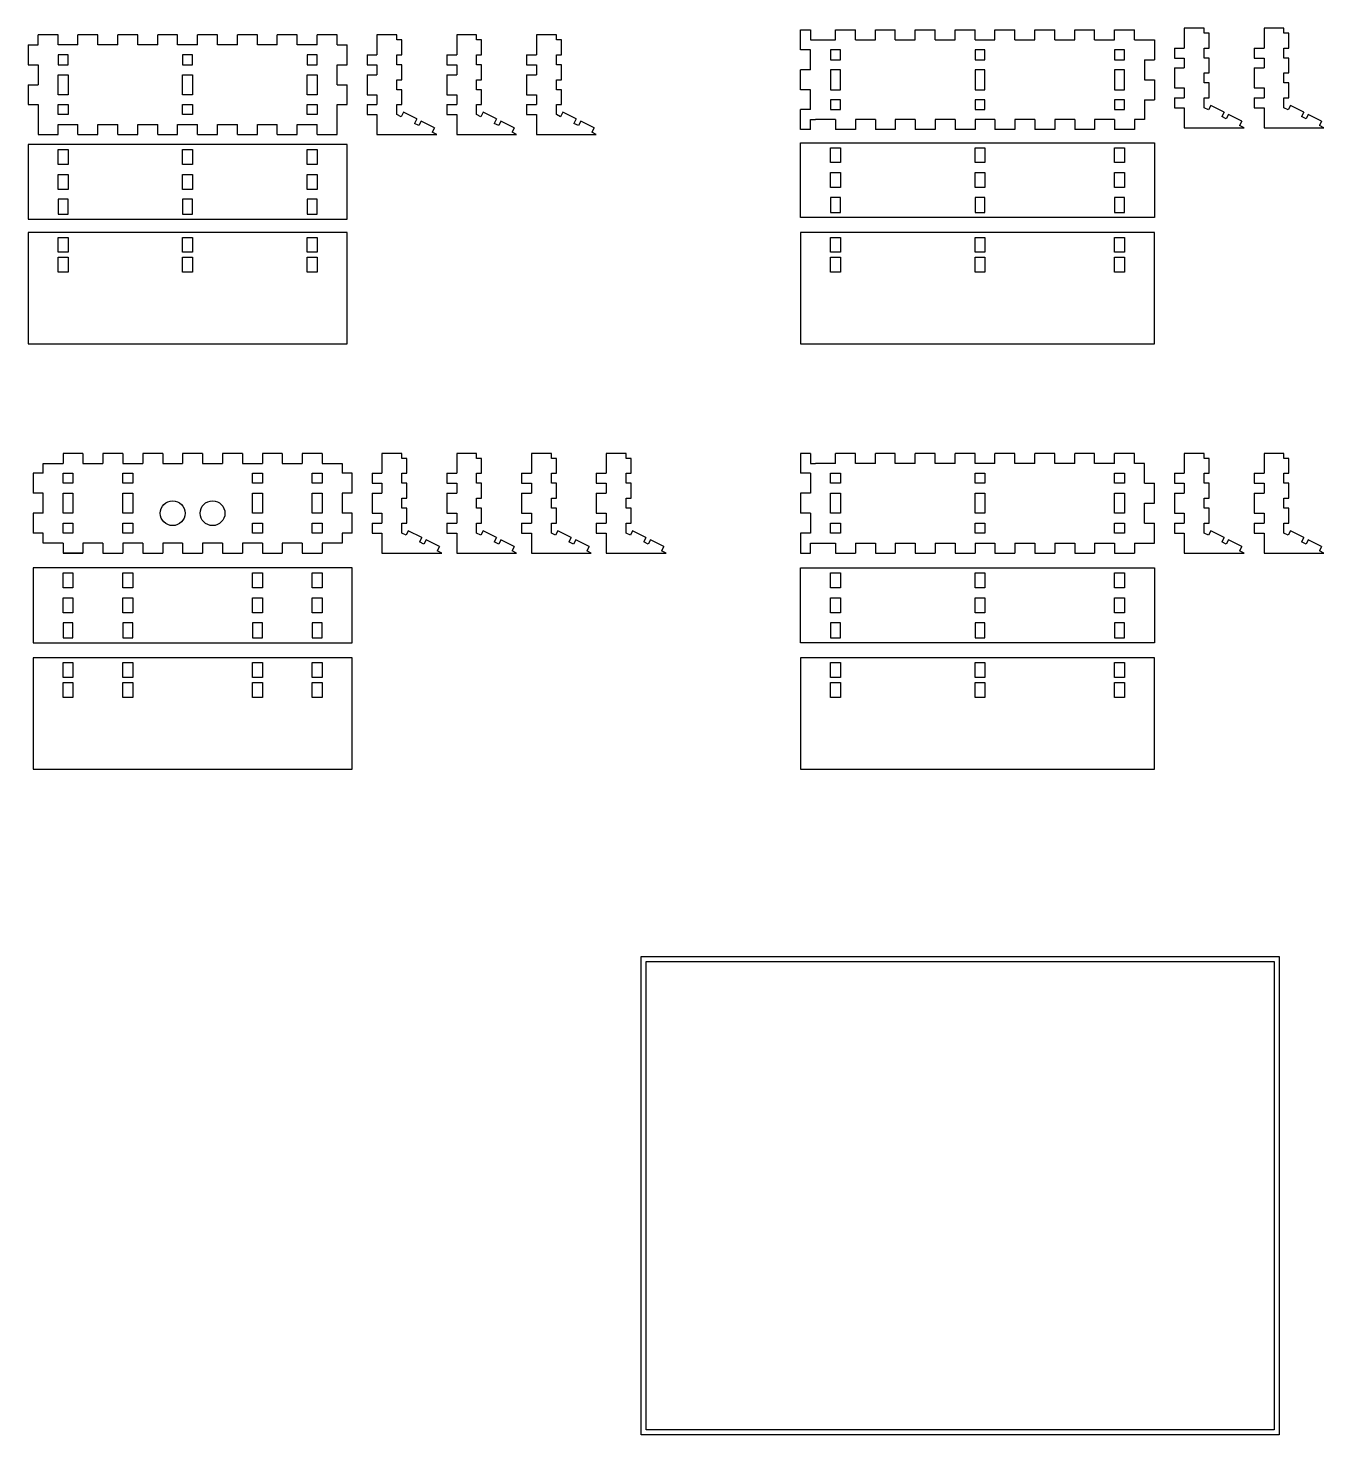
# Model space of a CAD drawing. Header units: inches. Extents: x -15.4 to 34.9, y -2.3 to 35.3.
# Drawn here: x -15.38 to 17.13, y 0 to 35.3 of the extents above; entities that cross this region are included whole.
import ezdxf

# ---------------------------------------------------------------- set-up
doc = ezdxf.new("R2010")
doc.units = ezdxf.units.IN
doc.header["$MEASUREMENT"] = 0
doc.layers.add('Construction line', color=3, linetype='Continuous')
doc.layers.add('Cut', color=1, linetype='Continuous')

msp = doc.modelspace()

# ---------------------------------------------------------------- linework, layer by layer
at = {"layer": 'Construction line'}
for p, q in [((0, 0), (0, 12)), ((0, 12), (16, 12)), ((0.125, 0.125), (0.125, 11.875)), ((0.125, 11.875), (15.875, 11.875)), ((15.875, 11.875), (15.875, 0.125)), ((16, 12), (16, 0)), ((16, 0), (0, 0)), ((0, 0), (0, 0)), ((15.875, 0.125), (0.125, 0.125))]:
    msp.add_line(p, q, dxfattribs=at)
at = {"layer": 'Cut'}
for p, q in [((13.625, 35.295), (13.625, 34.795)), ((14.125, 35.295), (13.625, 35.295)), ((14.125, 35.17), (14.125, 35.295)), ((-14.625, 35.125), (-15.125, 35.125)), ((-15.125, 34.875), (-15.125, 35.125)), ((-14.625, 34.875), (-14.625, 35.125)), ((-13.625, 35.125), (-14.125, 35.125)), ((-14.125, 34.875), (-14.125, 35.125)), ((-13.625, 34.875), (-13.625, 35.125)), ((-12.625, 35.125), (-13.125, 35.125)), ((-13.125, 34.875), (-13.125, 35.125)), ((-12.625, 34.875), (-12.625, 35.125)), ((-11.625, 35.125), (-12.125, 35.125)), ((-12.125, 34.875), (-12.125, 35.125)), ((-11.625, 34.875), (-11.625, 35.125)), ((-10.625, 35.125), (-11.125, 35.125)), ((-11.125, 34.875), (-11.125, 35.125)), ((-10.625, 34.875), (-10.625, 35.125)), ((-9.625, 35.125), (-10.125, 35.125)), ((-10.125, 34.875), (-10.125, 35.125)), ((-9.625, 34.875), (-9.625, 35.125)), ((-8.625, 35.125), (-9.125, 35.125)), ((-9.125, 34.875), (-9.125, 35.125)), ((-8.625, 34.875), (-8.625, 35.125)), ((-7.625, 35.125), (-8.125, 35.125)), ((-8.125, 34.875), (-8.125, 35.125)), ((-7.625, 34.875), (-7.625, 35.125)), ((-6.625, 35.125), (-6.625, 34.625)), ((-6.125, 35.125), (-6.625, 35.125)), ((-6.125, 35), (-6.125, 35.125)), ((-6, 35), (-6.125, 35)), ((-6, 34.625), (-6, 35)), ((-4.625, 35.125), (-4.625, 34.625)), ((-4.125, 35.125), (-4.625, 35.125)), ((-4.125, 35), (-4.125, 35.125)), ((-4, 35), (-4.125, 35)), ((-4, 34.625), (-4, 35)), ((-2.625, 35.125), (-2.625, 34.625)), ((-2.125, 35.125), (-2.625, 35.125)), ((-2.125, 35), (-2.125, 35.125)), ((-2, 35), (-2.125, 35)), ((-2, 34.625), (-2, 35)), ((4, 35.25), (4.25, 35.25)), ((4, 34.75), (4, 35.25)), ((4.25, 35.25), (4.25, 35)), ((4.25, 35), (4.375, 35)), ((4.375, 35), (4.875, 35)), ((4.875, 35.25), (5.375, 35.25)), ((4.875, 35), (4.875, 35.25)), ((5.375, 35), (5.375, 35.25)), ((5.375, 35), (5.875, 35)), ((5.875, 35.25), (6.375, 35.25)), ((5.875, 35), (5.875, 35.25)), ((6.375, 35), (6.375, 35.25)), ((6.375, 35), (6.875, 35)), ((6.875, 35.25), (7.375, 35.25)), ((6.875, 35), (6.875, 35.25)), ((7.375, 35), (7.375, 35.25)), ((7.375, 35), (7.875, 35)), ((7.875, 35.25), (8.375, 35.25)), ((7.875, 35), (7.875, 35.25)), ((8.375, 35), (8.375, 35.25)), ((8.375, 35), (8.875, 35)), ((8.875, 35.25), (9.375, 35.25)), ((8.875, 35.125), (8.875, 35.25)), ((8.875, 35), (8.875, 35.125)), ((9.375, 35), (9.375, 35.25)), ((9.375, 35), (9.875, 35)), ((9.875, 35.25), (10.375, 35.25)), ((9.875, 35), (9.875, 35.25)), ((10.375, 35), (10.375, 35.25)), ((10.375, 35), (10.875, 35)), ((10.875, 35.25), (11.375, 35.25)), ((10.875, 35), (10.875, 35.25)), ((11.375, 35), (11.375, 35.25)), ((11.375, 35), (11.875, 35)), ((11.875, 35.25), (12.375, 35.25)), ((11.875, 35), (11.875, 35.25)), ((12.375, 35), (12.375, 35.25)), ((12.375, 35), (12.625, 35)), ((12.625, 35), (12.875, 35)), ((12.875, 35), (12.875, 34.5)), ((14.25, 35.17), (14.125, 35.17)), ((14.25, 34.795), (14.25, 35.17)), ((15.625, 35.295), (15.625, 34.795)), ((16.125, 35.295), (15.625, 35.295)), ((16.125, 35.17), (16.125, 35.295)), ((16.25, 35.17), (16.125, 35.17)), ((16.25, 34.795), (16.25, 35.17)), ((-15.375, 34.875), (-15.375, 34.375)), ((-15.375, 34.875), (-15.125, 34.875)), ((-14.125, 34.875), (-14.625, 34.875)), ((-14.375, 34.625), (-14.625, 34.625)), ((-14.625, 34.625), (-14.625, 34.375)), ((-14.375, 34.375), (-14.375, 34.625)), ((-13.125, 34.875), (-13.625, 34.875)), ((-12.125, 34.875), (-12.625, 34.875)), ((-11.125, 34.875), (-11.625, 34.875)), ((-11.25, 34.625), (-11.5, 34.625)), ((-11.5, 34.625), (-11.5, 34.375)), ((-11.25, 34.375), (-11.25, 34.625)), ((-10.125, 34.875), (-10.625, 34.875)), ((-9.125, 34.875), (-9.625, 34.875)), ((-8.125, 34.875), (-8.625, 34.875)), ((-8.125, 34.625), (-8.375, 34.625)), ((-8.375, 34.625), (-8.375, 34.375)), ((-8.125, 34.375), (-8.125, 34.625)), ((-7.625, 34.875), (-7.375, 34.875)), ((-7.375, 34.375), (-7.375, 34.875)), ((-6.875, 34.625), (-6.875, 34.375)), ((-6.875, 34.625), (-6.625, 34.625)), ((-6.125, 34.375), (-6.125, 34.625)), ((-6.125, 34.625), (-6, 34.625)), ((-4.875, 34.625), (-4.875, 34.375)), ((-4.875, 34.625), (-4.625, 34.625)), ((-4.125, 34.375), (-4.125, 34.625)), ((-4.125, 34.625), (-4, 34.625)), ((-2.875, 34.625), (-2.875, 34.375)), ((-2.875, 34.625), (-2.625, 34.625)), ((-2.125, 34.375), (-2.125, 34.625)), ((-2.125, 34.625), (-2, 34.625)), ((4.25, 34.75), (4, 34.75)), ((4.25, 34.25), (4.25, 34.75)), ((5, 34.75), (4.75, 34.75)), ((4.75, 34.75), (4.75, 34.5)), ((5, 34.5), (5, 34.75)), ((8.625, 34.75), (8.375, 34.75)), ((8.375, 34.75), (8.375, 34.5)), ((8.625, 34.5), (8.625, 34.75)), ((12.125, 34.75), (11.875, 34.75)), ((11.875, 34.75), (11.875, 34.5)), ((12.125, 34.5), (12.125, 34.75)), ((13.375, 34.795), (13.375, 34.545)), ((13.375, 34.795), (13.625, 34.795)), ((14.125, 34.545), (14.125, 34.795)), ((14.125, 34.795), (14.25, 34.795)), ((15.375, 34.795), (15.375, 34.545)), ((15.375, 34.795), (15.625, 34.795)), ((16.125, 34.545), (16.125, 34.795)), ((16.125, 34.795), (16.25, 34.795)), ((-15.375, 34.375), (-15.125, 34.375)), ((-15.125, 34.375), (-15.125, 33.875)), ((-14.625, 34.375), (-14.375, 34.375)), ((-11.5, 34.375), (-11.25, 34.375)), ((-8.375, 34.375), (-8.125, 34.375)), ((-7.625, 33.875), (-7.625, 34.375)), ((-7.625, 34.375), (-7.375, 34.375)), ((-6.875, 34.375), (-6.625, 34.375)), ((-6.625, 34.375), (-6.625, 34.125)), ((-6, 34.375), (-6.125, 34.375)), ((-6, 34), (-6, 34.375)), ((-4.875, 34.375), (-4.625, 34.375)), ((-4.625, 34.375), (-4.625, 34.125)), ((-4, 34.375), (-4.125, 34.375)), ((-4, 34), (-4, 34.375)), ((-2.875, 34.375), (-2.625, 34.375)), ((-2.625, 34.375), (-2.625, 34.125)), ((-2, 34.375), (-2.125, 34.375)), ((-2, 34), (-2, 34.375)), ((4, 33.75), (4, 34.25)), ((4.25, 34.25), (4, 34.25)), ((4.75, 34.5), (5, 34.5)), ((5, 34.25), (4.75, 34.25)), ((4.75, 34.25), (4.75, 33.75)), ((5, 33.75), (5, 34.25)), ((8.375, 34.5), (8.625, 34.5)), ((8.625, 34.25), (8.375, 34.25)), ((8.375, 34.25), (8.375, 33.75)), ((8.625, 33.75), (8.625, 34.25)), ((11.875, 34.5), (12.125, 34.5)), ((12.125, 34.25), (11.875, 34.25)), ((11.875, 34.25), (11.875, 33.75)), ((12.125, 33.75), (12.125, 34.25)), ((12.625, 34.5), (12.625, 34)), ((12.625, 34.5), (12.875, 34.5)), ((13.375, 34.545), (13.625, 34.545)), ((13.375, 34.295), (13.375, 33.795)), ((13.375, 34.295), (13.625, 34.295)), ((13.625, 34.545), (13.625, 34.295)), ((14.25, 34.545), (14.125, 34.545)), ((14.25, 34.17), (14.25, 34.545)), ((15.375, 34.545), (15.625, 34.545)), ((15.375, 34.295), (15.375, 33.795)), ((15.375, 34.295), (15.625, 34.295)), ((15.625, 34.545), (15.625, 34.295)), ((16.25, 34.545), (16.125, 34.545)), ((16.25, 34.17), (16.25, 34.545)), ((-14.625, 34.125), (-14.375, 34.125)), ((-14.625, 33.625), (-14.625, 34.125)), ((-14.375, 34.125), (-14.375, 33.625)), ((-11.5, 34.125), (-11.25, 34.125)), ((-11.5, 33.625), (-11.5, 34.125)), ((-11.25, 34.125), (-11.25, 33.625)), ((-8.375, 34.125), (-8.125, 34.125)), ((-8.375, 33.625), (-8.375, 34.125)), ((-8.125, 34.125), (-8.125, 33.625)), ((-6.875, 34.125), (-6.875, 33.625)), ((-6.875, 34.125), (-6.625, 34.125)), ((-6.125, 33.75), (-6.125, 34)), ((-6.125, 34), (-6, 34)), ((-4.875, 34.125), (-4.875, 33.625)), ((-4.875, 34.125), (-4.625, 34.125)), ((-4.125, 33.75), (-4.125, 34)), ((-4.125, 34), (-4, 34)), ((-2.875, 34.125), (-2.875, 33.625)), ((-2.875, 34.125), (-2.625, 34.125)), ((-2.125, 33.75), (-2.125, 34)), ((-2.125, 34), (-2, 34)), ((12.625, 34), (12.875, 34)), ((12.875, 34), (12.875, 33.5)), ((14.125, 33.92), (14.125, 34.17)), ((14.125, 34.17), (14.25, 34.17)), ((14.25, 33.92), (14.125, 33.92)), ((14.25, 33.545), (14.25, 33.92)), ((16.125, 33.92), (16.125, 34.17)), ((16.125, 34.17), (16.25, 34.17)), ((16.25, 33.92), (16.125, 33.92)), ((16.25, 33.545), (16.25, 33.92)), ((-15.375, 33.875), (-15.375, 33.375)), ((-15.375, 33.875), (-15.125, 33.875)), ((-14.375, 33.625), (-14.625, 33.625)), ((-11.25, 33.625), (-11.5, 33.625)), ((-8.125, 33.625), (-8.375, 33.625)), ((-7.625, 33.875), (-7.375, 33.875)), ((-7.375, 33.375), (-7.375, 33.875)), ((-6.875, 33.625), (-6.625, 33.625)), ((-6.625, 33.625), (-6.625, 33.375)), ((-6, 33.75), (-6.125, 33.75)), ((-6, 33.375), (-6, 33.75)), ((-4.875, 33.625), (-4.625, 33.625)), ((-4.625, 33.625), (-4.625, 33.375)), ((-4, 33.75), (-4.125, 33.75)), ((-4, 33.375), (-4, 33.75)), ((-2.875, 33.625), (-2.625, 33.625)), ((-2.625, 33.625), (-2.625, 33.375)), ((-2, 33.75), (-2.125, 33.75)), ((-2, 33.375), (-2, 33.75)), ((4.25, 33.75), (4, 33.75)), ((4.25, 33.25), (4.25, 33.75)), ((4.75, 33.75), (5, 33.75)), ((8.375, 33.75), (8.625, 33.75)), ((11.875, 33.75), (12.125, 33.75)), ((13.375, 33.795), (13.625, 33.795)), ((13.375, 33.545), (13.375, 33.295)), ((13.375, 33.545), (13.625, 33.545)), ((13.625, 33.795), (13.625, 33.545)), ((14.125, 33.295), (14.125, 33.545)), ((14.125, 33.545), (14.25, 33.545)), ((15.375, 33.795), (15.625, 33.795)), ((15.375, 33.545), (15.375, 33.295)), ((15.375, 33.545), (15.625, 33.545)), ((15.625, 33.795), (15.625, 33.545)), ((16.125, 33.295), (16.125, 33.545)), ((16.125, 33.545), (16.25, 33.545)), ((-15.375, 33.375), (-15.125, 33.375)), ((-15.125, 33.375), (-15.125, 32.875)), ((-14.625, 33.375), (-14.375, 33.375)), ((-14.625, 33.125), (-14.625, 33.375)), ((-14.375, 33.375), (-14.375, 33.125)), ((-11.5, 33.375), (-11.25, 33.375)), ((-11.5, 33.125), (-11.5, 33.375)), ((-11.25, 33.375), (-11.25, 33.125)), ((-8.375, 33.375), (-8.125, 33.375)), ((-8.375, 33.125), (-8.375, 33.375)), ((-8.125, 33.375), (-8.125, 33.125)), ((-7.625, 32.875), (-7.625, 33.375)), ((-7.625, 33.375), (-7.375, 33.375)), ((-6.875, 33.375), (-6.875, 33.125)), ((-6.875, 33.375), (-6.625, 33.375)), ((-6.125, 33.125), (-6.125, 33.375)), ((-6.125, 33.375), (-6, 33.375)), ((-5.964, 33.184), (-6.019, 33.072)), ((-5.628, 33.016), (-5.964, 33.184)), ((-4.875, 33.375), (-4.875, 33.125)), ((-4.875, 33.375), (-4.625, 33.375)), ((-4.125, 33.125), (-4.125, 33.375)), ((-4.125, 33.375), (-4, 33.375)), ((-3.964, 33.184), (-4.019, 33.072)), ((-3.628, 33.016), (-3.964, 33.184)), ((-2.875, 33.375), (-2.875, 33.125)), ((-2.875, 33.375), (-2.625, 33.375)), ((-2.125, 33.125), (-2.125, 33.375)), ((-2.125, 33.375), (-2, 33.375)), ((-1.964, 33.184), (-2.019, 33.072)), ((-1.628, 33.016), (-1.964, 33.184)), ((4, 32.75), (4, 33.25)), ((4.25, 33.25), (4, 33.25)), ((5, 33.5), (4.75, 33.5)), ((4.75, 33.5), (4.75, 33.25)), ((4.75, 33.25), (5, 33.25)), ((5, 33.25), (5, 33.5)), ((8.625, 33.5), (8.375, 33.5)), ((8.375, 33.5), (8.375, 33.25)), ((8.375, 33.25), (8.625, 33.25)), ((8.625, 33.25), (8.625, 33.5)), ((12.125, 33.5), (11.875, 33.5)), ((11.875, 33.5), (11.875, 33.25)), ((11.875, 33.25), (12.125, 33.25)), ((12.125, 33.25), (12.125, 33.5)), ((12.625, 33.5), (12.625, 33)), ((12.625, 33.5), (12.875, 33.5)), ((13.375, 33.295), (13.625, 33.295)), ((13.625, 33.295), (13.625, 32.795)), ((14.231, 33.242), (14.125, 33.295)), ((14.286, 33.354), (14.231, 33.242)), ((14.622, 33.186), (14.286, 33.354)), ((14.622, 33.186), (14.566, 33.075)), ((15.375, 33.295), (15.625, 33.295)), ((15.625, 33.295), (15.625, 32.795)), ((16.231, 33.242), (16.125, 33.295)), ((16.286, 33.354), (16.231, 33.242)), ((16.622, 33.186), (16.286, 33.354)), ((16.622, 33.186), (16.566, 33.075)), ((-15.125, 32.875), (-15.125, 32.625)), ((-14.375, 33.125), (-14.625, 33.125)), ((-14.625, 32.875), (-14.125, 32.875)), ((-14.625, 32.75), (-14.625, 32.875)), ((-14.125, 32.625), (-14.125, 32.875)), ((-13.625, 32.875), (-13.125, 32.875)), ((-13.625, 32.625), (-13.625, 32.875)), ((-13.125, 32.625), (-13.125, 32.875)), ((-12.625, 32.875), (-12.125, 32.875)), ((-12.625, 32.625), (-12.625, 32.875)), ((-12.125, 32.625), (-12.125, 32.875)), ((-11.625, 32.875), (-11.125, 32.875)), ((-11.625, 32.625), (-11.625, 32.875)), ((-11.25, 33.125), (-11.5, 33.125)), ((-11.125, 32.625), (-11.125, 32.875)), ((-10.625, 32.875), (-10.125, 32.875)), ((-10.625, 32.625), (-10.625, 32.875)), ((-10.125, 32.625), (-10.125, 32.875)), ((-9.625, 32.875), (-9.125, 32.875)), ((-9.625, 32.625), (-9.625, 32.875)), ((-9.125, 32.625), (-9.125, 32.875)), ((-8.625, 32.875), (-8.125, 32.875)), ((-8.625, 32.625), (-8.625, 32.875)), ((-8.125, 33.125), (-8.375, 33.125)), ((-8.125, 32.625), (-8.125, 32.875)), ((-7.625, 32.625), (-7.625, 32.875)), ((-6.875, 33.125), (-6.625, 33.125)), ((-6.625, 33.125), (-6.625, 32.625)), ((-6.019, 33.072), (-6.125, 33.125)), ((-5.628, 33.016), (-5.684, 32.905)), ((-5.572, 32.849), (-5.684, 32.905)), ((-5.516, 32.96), (-5.572, 32.849)), ((-5.181, 32.793), (-5.516, 32.96)), ((-4.875, 33.125), (-4.625, 33.125)), ((-4.625, 33.125), (-4.625, 32.625)), ((-4.019, 33.072), (-4.125, 33.125)), ((-3.628, 33.016), (-3.684, 32.905)), ((-3.572, 32.849), (-3.684, 32.905)), ((-3.516, 32.96), (-3.572, 32.849)), ((-3.181, 32.793), (-3.516, 32.96)), ((-2.875, 33.125), (-2.625, 33.125)), ((-2.625, 33.125), (-2.625, 32.625)), ((-2.019, 33.072), (-2.125, 33.125)), ((-1.628, 33.016), (-1.684, 32.905)), ((-1.572, 32.849), (-1.684, 32.905)), ((-1.516, 32.96), (-1.572, 32.849)), ((-1.181, 32.793), (-1.516, 32.96)), ((4.25, 33), (4.25, 33)), ((4.25, 32.75), (4.25, 33)), ((4.25, 33), (4.375, 33)), ((4.875, 33), (4.375, 33)), ((4.875, 33), (4.875, 32.75)), ((5.875, 33), (5.375, 33)), ((5.375, 33), (5.375, 32.75)), ((5.875, 33), (5.875, 32.75)), ((6.875, 33), (6.375, 33)), ((6.375, 33), (6.375, 32.75)), ((6.875, 33), (6.875, 32.75)), ((7.875, 33), (7.375, 33)), ((7.375, 33), (7.375, 32.75)), ((7.875, 33), (7.875, 32.75)), ((8.875, 33), (8.375, 33)), ((8.375, 33), (8.375, 32.75)), ((8.875, 33), (8.875, 32.75)), ((9.875, 33), (9.375, 33)), ((9.375, 33), (9.375, 32.75)), ((9.875, 33), (9.875, 32.75)), ((10.875, 33), (10.375, 33)), ((10.375, 33), (10.375, 32.75)), ((10.875, 33), (10.875, 32.75)), ((11.875, 33), (11.375, 33)), ((11.375, 33), (11.375, 32.75)), ((11.875, 33), (11.875, 32.75)), ((12.625, 33), (12.375, 33)), ((12.375, 33), (12.375, 32.75)), ((14.678, 33.019), (14.566, 33.075)), ((14.734, 33.13), (14.678, 33.019)), ((15.069, 32.963), (14.734, 33.13)), ((15.069, 32.963), (15.013, 32.851)), ((15.125, 32.795), (15.013, 32.851)), ((16.678, 33.019), (16.566, 33.075)), ((16.734, 33.13), (16.678, 33.019)), ((17.069, 32.963), (16.734, 33.13)), ((17.069, 32.963), (17.013, 32.851)), ((17.125, 32.795), (17.013, 32.851)), ((-15.125, 32.625), (-14.625, 32.625)), ((-14.625, 32.625), (-14.625, 32.75)), ((-14.125, 32.625), (-13.625, 32.625)), ((-13.125, 32.625), (-12.625, 32.625)), ((-12.125, 32.625), (-11.625, 32.625)), ((-11.125, 32.625), (-10.625, 32.625)), ((-10.125, 32.625), (-9.625, 32.625)), ((-9.125, 32.625), (-8.625, 32.625)), ((-8.125, 32.625), (-7.625, 32.625)), ((-6.625, 32.625), (-5.125, 32.625)), ((-5.181, 32.793), (-5.237, 32.681)), ((-5.125, 32.625), (-5.237, 32.681)), ((-4.625, 32.625), (-3.125, 32.625)), ((-3.181, 32.793), (-3.237, 32.681)), ((-3.125, 32.625), (-3.237, 32.681)), ((-2.625, 32.625), (-1.125, 32.625)), ((-1.181, 32.793), (-1.237, 32.681)), ((-1.125, 32.625), (-1.237, 32.681)), ((4.25, 32.75), (4, 32.75)), ((5.375, 32.75), (4.875, 32.75)), ((6.375, 32.75), (5.875, 32.75)), ((7.375, 32.75), (6.875, 32.75)), ((8.375, 32.75), (7.875, 32.75)), ((9.375, 32.75), (8.875, 32.75)), ((10.375, 32.75), (9.875, 32.75)), ((11.375, 32.75), (10.875, 32.75)), ((12.375, 32.75), (11.875, 32.75)), ((13.625, 32.795), (15.125, 32.795)), ((15.625, 32.795), (17.125, 32.795)), ((-15.375, 32.375), (-15.375, 30.5)), ((-7.375, 32.375), (-15.375, 32.375)), ((-14.625, 32.25), (-14.375, 32.25)), ((-14.625, 31.875), (-14.625, 32.25)), ((-14.375, 32.25), (-14.375, 31.875)), ((-11.5, 32.25), (-11.25, 32.25)), ((-11.5, 31.875), (-11.5, 32.25)), ((-11.25, 32.25), (-11.25, 31.875)), ((-8.375, 32.25), (-8.125, 32.25)), ((-8.375, 31.875), (-8.375, 32.25)), ((-8.125, 32.25), (-8.125, 31.875)), ((-7.375, 30.5), (-7.375, 32.375)), ((4, 30.545), (4, 32.42)), ((4, 32.42), (12.875, 32.42)), ((4.75, 31.92), (4.75, 32.295)), ((4.75, 32.295), (5, 32.295)), ((5, 32.295), (5, 31.92)), ((8.375, 31.92), (8.375, 32.295)), ((8.375, 32.295), (8.625, 32.295)), ((8.625, 32.295), (8.625, 31.92)), ((11.875, 31.92), (11.875, 32.295)), ((11.875, 32.295), (12.125, 32.295)), ((12.125, 32.295), (12.125, 31.92)), ((12.875, 32.42), (12.875, 30.545)), ((-14.375, 31.875), (-14.625, 31.875)), ((-11.25, 31.875), (-11.5, 31.875)), ((-8.125, 31.875), (-8.375, 31.875)), ((5, 31.92), (4.75, 31.92)), ((8.625, 31.92), (8.375, 31.92)), ((12.125, 31.92), (11.875, 31.92)), ((-14.625, 31.625), (-14.375, 31.625)), ((-14.625, 31.25), (-14.625, 31.625)), ((-14.375, 31.625), (-14.375, 31.25)), ((-11.5, 31.625), (-11.25, 31.625)), ((-11.5, 31.25), (-11.5, 31.625)), ((-11.25, 31.625), (-11.25, 31.25)), ((-8.375, 31.625), (-8.125, 31.625)), ((-8.375, 31.25), (-8.375, 31.625)), ((-8.125, 31.625), (-8.125, 31.25)), ((4.75, 31.295), (4.75, 31.67)), ((4.75, 31.67), (5, 31.67)), ((5, 31.67), (5, 31.295)), ((8.375, 31.295), (8.375, 31.67)), ((8.375, 31.67), (8.625, 31.67)), ((8.625, 31.67), (8.625, 31.295)), ((11.875, 31.295), (11.875, 31.67)), ((11.875, 31.67), (12.125, 31.67)), ((12.125, 31.67), (12.125, 31.295)), ((-14.375, 31.25), (-14.625, 31.25)), ((-11.25, 31.25), (-11.5, 31.25)), ((-8.125, 31.25), (-8.375, 31.25)), ((5, 31.295), (4.75, 31.295)), ((8.625, 31.295), (8.375, 31.295)), ((12.125, 31.295), (11.875, 31.295)), ((-14.625, 31), (-14.625, 30.625)), ((-14.375, 31), (-14.625, 31)), ((-14.375, 30.625), (-14.375, 31)), ((-11.5, 31), (-11.5, 30.625)), ((-11.25, 31), (-11.5, 31)), ((-11.25, 30.625), (-11.25, 31)), ((-8.375, 31), (-8.375, 30.625)), ((-8.125, 31), (-8.375, 31)), ((-8.125, 30.625), (-8.125, 31)), ((5, 31.045), (4.75, 31.045)), ((4.75, 31.045), (4.75, 30.67)), ((5, 30.67), (5, 31.045)), ((8.625, 31.045), (8.375, 31.045)), ((8.375, 31.045), (8.375, 30.67)), ((8.625, 30.67), (8.625, 31.045)), ((12.125, 31.045), (11.875, 31.045)), ((11.875, 31.045), (11.875, 30.67)), ((12.125, 30.67), (12.125, 31.045)), ((-15.375, 30.5), (-7.375, 30.5)), ((-14.625, 30.625), (-14.375, 30.625)), ((-11.5, 30.625), (-11.25, 30.625)), ((-8.375, 30.625), (-8.125, 30.625)), ((12.875, 30.545), (4, 30.545)), ((4.75, 30.67), (5, 30.67)), ((8.375, 30.67), (8.625, 30.67)), ((11.875, 30.67), (12.125, 30.67)), ((-7.375, 30.17), (-15.375, 30.17)), ((-15.375, 30.17), (-15.375, 27.375)), ((-14.625, 30.045), (-14.375, 30.045)), ((-14.625, 29.67), (-14.625, 30.045)), ((-14.375, 30.045), (-14.375, 29.67)), ((-11.5, 30.045), (-11.25, 30.045)), ((-11.5, 29.67), (-11.5, 30.045)), ((-11.25, 30.045), (-11.25, 29.67)), ((-8.375, 30.045), (-8.125, 30.045)), ((-8.375, 29.67), (-8.375, 30.045)), ((-8.125, 30.045), (-8.125, 29.67)), ((-7.375, 27.375), (-7.375, 30.17)), ((4, 30.17), (4, 27.375)), ((12.875, 30.17), (4, 30.17)), ((4.75, 30.045), (5, 30.045)), ((4.75, 29.67), (4.75, 30.045)), ((5, 30.045), (5, 29.67)), ((8.375, 30.045), (8.625, 30.045)), ((8.375, 29.67), (8.375, 30.045)), ((8.625, 30.045), (8.625, 29.67)), ((11.875, 30.045), (12.125, 30.045)), ((11.875, 29.67), (11.875, 30.045)), ((12.125, 30.045), (12.125, 29.67)), ((12.875, 27.375), (12.875, 30.17)), ((-14.375, 29.67), (-14.625, 29.67)), ((-11.25, 29.67), (-11.5, 29.67)), ((-8.125, 29.67), (-8.375, 29.67)), ((5, 29.67), (4.75, 29.67)), ((8.625, 29.67), (8.375, 29.67)), ((12.125, 29.67), (11.875, 29.67)), ((-14.625, 29.545), (-14.375, 29.545)), ((-14.625, 29.17), (-14.625, 29.545)), ((-14.375, 29.545), (-14.375, 29.17)), ((-11.5, 29.545), (-11.25, 29.545)), ((-11.5, 29.17), (-11.5, 29.545)), ((-11.25, 29.545), (-11.25, 29.17)), ((-8.375, 29.545), (-8.125, 29.545)), ((-8.375, 29.17), (-8.375, 29.545)), ((-8.125, 29.545), (-8.125, 29.17)), ((4.75, 29.545), (5, 29.545)), ((4.75, 29.17), (4.75, 29.545)), ((5, 29.545), (5, 29.17)), ((8.375, 29.545), (8.625, 29.545)), ((8.375, 29.17), (8.375, 29.545)), ((8.625, 29.545), (8.625, 29.17)), ((11.875, 29.545), (12.125, 29.545)), ((11.875, 29.17), (11.875, 29.545)), ((12.125, 29.545), (12.125, 29.17)), ((-14.375, 29.17), (-14.625, 29.17)), ((-11.25, 29.17), (-11.5, 29.17)), ((-8.125, 29.17), (-8.375, 29.17)), ((5, 29.17), (4.75, 29.17)), ((8.625, 29.17), (8.375, 29.17)), ((12.125, 29.17), (11.875, 29.17)), ((-15.375, 27.375), (-7.375, 27.375)), ((4, 27.375), (12.875, 27.375)), ((-15, 24.375), (-14.5, 24.375)), ((-15, 24.125), (-15, 24.375)), ((-14.5, 24.625), (-14.5, 24.375)), ((-14, 24.625), (-14.5, 24.625)), ((-14, 24.625), (-14, 24.375)), ((-14, 24.375), (-13.5, 24.375)), ((-13.5, 24.625), (-13.5, 24.375)), ((-13, 24.625), (-13.5, 24.625)), ((-13, 24.625), (-13, 24.375)), ((-13, 24.375), (-12.5, 24.375)), ((-12.5, 24.625), (-12.5, 24.375)), ((-12, 24.625), (-12.5, 24.625)), ((-12, 24.625), (-12, 24.375)), ((-12, 24.375), (-11.5, 24.375)), ((-11.5, 24.625), (-11.5, 24.375)), ((-11, 24.625), (-11.5, 24.625)), ((-11, 24.625), (-11, 24.375)), ((-11, 24.375), (-10.5, 24.375)), ((-10.5, 24.625), (-10.5, 24.375)), ((-10, 24.625), (-10.5, 24.625)), ((-10, 24.625), (-10, 24.375)), ((-10, 24.375), (-9.5, 24.375)), ((-9.5, 24.625), (-9.5, 24.375)), ((-9, 24.625), (-9.5, 24.625)), ((-9, 24.625), (-9, 24.375)), ((-9, 24.375), (-8.5, 24.375)), ((-8, 24.625), (-8.5, 24.625)), ((-8.5, 24.625), (-8.5, 24.375)), ((-8, 24.625), (-8, 24.375)), ((-8, 24.375), (-7.5, 24.375)), ((-7.5, 24.375), (-7.5, 24.125)), ((-6.5, 24.625), (-6.5, 24.125)), ((-6, 24.625), (-6.5, 24.625)), ((-6, 24.5), (-6, 24.625)), ((-5.875, 24.5), (-6, 24.5)), ((-5.875, 24.125), (-5.875, 24.5)), ((-4.625, 24.625), (-4.625, 24.125)), ((-4.125, 24.625), (-4.625, 24.625)), ((-4.125, 24.5), (-4.125, 24.625)), ((-4, 24.5), (-4.125, 24.5)), ((-4, 24.125), (-4, 24.5)), ((-2.75, 24.625), (-2.75, 24.125)), ((-2.25, 24.625), (-2.75, 24.625)), ((-2.25, 24.5), (-2.25, 24.625)), ((-2.125, 24.5), (-2.25, 24.5)), ((-2.125, 24.125), (-2.125, 24.5)), ((-0.875, 24.625), (-0.875, 24.125)), ((-0.375, 24.625), (-0.875, 24.625)), ((-0.375, 24.5), (-0.375, 24.625)), ((-0.25, 24.5), (-0.375, 24.5)), ((-0.25, 24.125), (-0.25, 24.5)), ((4.25, 24.625), (4, 24.625)), ((4, 24.625), (4, 24.125)), ((4.25, 24.625), (4.25, 24.375)), ((4.25, 24.375), (4.25, 24.375)), ((4.25, 24.375), (4.375, 24.375)), ((4.875, 24.375), (4.375, 24.375)), ((5.375, 24.625), (4.875, 24.625)), ((4.875, 24.375), (4.875, 24.625)), ((5.375, 24.375), (5.375, 24.625)), ((5.875, 24.375), (5.375, 24.375)), ((6.375, 24.625), (5.875, 24.625)), ((5.875, 24.375), (5.875, 24.625)), ((6.375, 24.375), (6.375, 24.625)), ((6.875, 24.375), (6.375, 24.375)), ((7.375, 24.625), (6.875, 24.625)), ((6.875, 24.375), (6.875, 24.625)), ((7.375, 24.375), (7.375, 24.625)), ((7.875, 24.375), (7.375, 24.375)), ((8.375, 24.625), (7.875, 24.625)), ((7.875, 24.375), (7.875, 24.625)), ((8.375, 24.375), (8.375, 24.625)), ((8.875, 24.375), (8.375, 24.375)), ((9.375, 24.625), (8.875, 24.625)), ((8.875, 24.375), (8.875, 24.625)), ((9.375, 24.375), (9.375, 24.625)), ((9.875, 24.375), (9.375, 24.375)), ((10.375, 24.625), (9.875, 24.625)), ((9.875, 24.375), (9.875, 24.625)), ((10.375, 24.375), (10.375, 24.625)), ((10.875, 24.375), (10.375, 24.375)), ((11.375, 24.625), (10.875, 24.625)), ((10.875, 24.375), (10.875, 24.625)), ((11.375, 24.375), (11.375, 24.625)), ((11.875, 24.375), (11.375, 24.375)), ((12.375, 24.625), (11.875, 24.625)), ((11.875, 24.375), (11.875, 24.625)), ((12.375, 24.375), (12.375, 24.625)), ((12.625, 24.375), (12.375, 24.375)), ((12.625, 23.875), (12.625, 24.375)), ((13.625, 24.625), (13.625, 24.125)), ((14.125, 24.625), (13.625, 24.625)), ((14.125, 24.5), (14.125, 24.625)), ((14.25, 24.5), (14.125, 24.5)), ((14.25, 24.125), (14.25, 24.5)), ((15.625, 24.625), (15.625, 24.125)), ((16.125, 24.625), (15.625, 24.625)), ((16.125, 24.5), (16.125, 24.625)), ((16.25, 24.5), (16.125, 24.5)), ((16.25, 24.125), (16.25, 24.5)), ((-15.25, 24.125), (-15.25, 23.625)), ((-15, 24.125), (-15.25, 24.125)), ((-14.5, 24.125), (-14.25, 24.125)), ((-14.5, 23.875), (-14.5, 24.125)), ((-14.25, 24.125), (-14.25, 23.875)), ((-13, 24.125), (-12.75, 24.125)), ((-13, 23.875), (-13, 24.125)), ((-12.75, 24.125), (-12.75, 23.875)), ((-9.75, 24.125), (-9.5, 24.125)), ((-9.75, 23.875), (-9.75, 24.125)), ((-9.5, 24.125), (-9.5, 23.875)), ((-8.25, 24.125), (-8, 24.125)), ((-8.25, 23.875), (-8.25, 24.125)), ((-8, 24.125), (-8, 23.875)), ((-7.25, 24.125), (-7.5, 24.125)), ((-7.25, 23.625), (-7.25, 24.125)), ((-6.75, 24.125), (-6.75, 23.875)), ((-6.75, 24.125), (-6.5, 24.125)), ((-6, 23.875), (-6, 24.125)), ((-6, 24.125), (-5.875, 24.125)), ((-4.875, 24.125), (-4.875, 23.875)), ((-4.875, 24.125), (-4.625, 24.125)), ((-4.125, 23.875), (-4.125, 24.125)), ((-4.125, 24.125), (-4, 24.125)), ((-3, 24.125), (-3, 23.875)), ((-3, 24.125), (-2.75, 24.125)), ((-2.25, 23.875), (-2.25, 24.125)), ((-2.25, 24.125), (-2.125, 24.125)), ((-1.125, 24.125), (-1.125, 23.875)), ((-1.125, 24.125), (-0.875, 24.125)), ((-0.375, 23.875), (-0.375, 24.125)), ((-0.375, 24.125), (-0.25, 24.125)), ((4.25, 24.125), (4, 24.125)), ((4.25, 24.125), (4.25, 23.625)), ((4.75, 24.125), (5, 24.125)), ((4.75, 23.875), (4.75, 24.125)), ((5, 24.125), (5, 23.875)), ((8.375, 24.125), (8.625, 24.125)), ((8.375, 23.875), (8.375, 24.125)), ((8.625, 24.125), (8.625, 23.875)), ((11.875, 24.125), (12.125, 24.125)), ((11.875, 23.875), (11.875, 24.125)), ((12.125, 24.125), (12.125, 23.875)), ((13.375, 24.125), (13.375, 23.875)), ((13.375, 24.125), (13.625, 24.125)), ((14.125, 23.875), (14.125, 24.125)), ((14.125, 24.125), (14.25, 24.125)), ((15.375, 24.125), (15.375, 23.875)), ((15.375, 24.125), (15.625, 24.125)), ((16.125, 23.875), (16.125, 24.125)), ((16.125, 24.125), (16.25, 24.125)), ((-14.25, 23.875), (-14.5, 23.875)), ((-12.75, 23.875), (-13, 23.875)), ((-9.5, 23.875), (-9.75, 23.875)), ((-8, 23.875), (-8.25, 23.875)), ((-6.75, 23.875), (-6.5, 23.875)), ((-6.5, 23.875), (-6.5, 23.625)), ((-5.875, 23.875), (-6, 23.875)), ((-5.875, 23.5), (-5.875, 23.875)), ((-4.875, 23.875), (-4.625, 23.875)), ((-4.625, 23.875), (-4.625, 23.625)), ((-4, 23.875), (-4.125, 23.875)), ((-4, 23.5), (-4, 23.875)), ((-3, 23.875), (-2.75, 23.875)), ((-2.75, 23.875), (-2.75, 23.625)), ((-2.125, 23.875), (-2.25, 23.875)), ((-2.125, 23.5), (-2.125, 23.875)), ((-1.125, 23.875), (-0.875, 23.875)), ((-0.875, 23.875), (-0.875, 23.625)), ((-0.25, 23.875), (-0.375, 23.875)), ((-0.25, 23.5), (-0.25, 23.875)), ((5, 23.875), (4.75, 23.875)), ((8.625, 23.875), (8.375, 23.875)), ((12.125, 23.875), (11.875, 23.875)), ((12.625, 23.875), (12.875, 23.875)), ((12.875, 23.375), (12.875, 23.875)), ((13.375, 23.875), (13.625, 23.875)), ((13.625, 23.875), (13.625, 23.625)), ((14.25, 23.875), (14.125, 23.875)), ((14.25, 23.5), (14.25, 23.875)), ((15.375, 23.875), (15.625, 23.875)), ((15.625, 23.875), (15.625, 23.625)), ((16.25, 23.875), (16.125, 23.875)), ((16.25, 23.5), (16.25, 23.875)), ((-15, 23.625), (-15.25, 23.625)), ((-15, 23.125), (-15, 23.625)), ((-14.5, 23.625), (-14.25, 23.625)), ((-14.5, 23.125), (-14.5, 23.625)), ((-14.25, 23.625), (-14.25, 23.125)), ((-13, 23.625), (-12.75, 23.625)), ((-13, 23.125), (-13, 23.625)), ((-12.75, 23.625), (-12.75, 23.125)), ((-9.75, 23.625), (-9.5, 23.625)), ((-9.75, 23.125), (-9.75, 23.625)), ((-9.5, 23.625), (-9.5, 23.125)), ((-8.25, 23.625), (-8, 23.625)), ((-8.25, 23.125), (-8.25, 23.625)), ((-8, 23.625), (-8, 23.125)), ((-7.25, 23.625), (-7.5, 23.625)), ((-7.5, 23.625), (-7.5, 23.125)), ((-6.75, 23.625), (-6.75, 23.125)), ((-6.75, 23.625), (-6.5, 23.625)), ((-6, 23.25), (-6, 23.5)), ((-6, 23.5), (-5.875, 23.5)), ((-4.875, 23.625), (-4.875, 23.125)), ((-4.875, 23.625), (-4.625, 23.625)), ((-4.125, 23.25), (-4.125, 23.5)), ((-4.125, 23.5), (-4, 23.5)), ((-3, 23.625), (-3, 23.125)), ((-3, 23.625), (-2.75, 23.625)), ((-2.25, 23.25), (-2.25, 23.5)), ((-2.25, 23.5), (-2.125, 23.5)), ((-1.125, 23.625), (-1.125, 23.125)), ((-1.125, 23.625), (-0.875, 23.625)), ((-0.375, 23.25), (-0.375, 23.5)), ((-0.375, 23.5), (-0.25, 23.5)), ((4, 23.625), (4, 23.125)), ((4.25, 23.625), (4, 23.625)), ((4.75, 23.625), (5, 23.625)), ((4.75, 23.125), (4.75, 23.625)), ((5, 23.625), (5, 23.125)), ((8.375, 23.625), (8.625, 23.625)), ((8.375, 23.125), (8.375, 23.625)), ((8.625, 23.625), (8.625, 23.125)), ((11.875, 23.625), (12.125, 23.625)), ((11.875, 23.125), (11.875, 23.625)), ((12.125, 23.625), (12.125, 23.125)), ((12.625, 22.875), (12.625, 23.375)), ((12.625, 23.375), (12.875, 23.375)), ((13.375, 23.625), (13.625, 23.625)), ((13.375, 23.625), (13.375, 23.125)), ((14.125, 23.25), (14.125, 23.5)), ((14.125, 23.5), (14.25, 23.5)), ((15.375, 23.625), (15.375, 23.125)), ((15.375, 23.625), (15.625, 23.625)), ((16.125, 23.25), (16.125, 23.5)), ((16.125, 23.5), (16.25, 23.5)), ((-15, 23.125), (-15.25, 23.125)), ((-15.25, 23.125), (-15.25, 22.625)), ((-14.25, 23.125), (-14.5, 23.125)), ((-12.75, 23.125), (-13, 23.125)), ((-9.5, 23.125), (-9.75, 23.125)), ((-8, 23.125), (-8.25, 23.125)), ((-7.25, 23.125), (-7.5, 23.125)), ((-7.25, 22.625), (-7.25, 23.125)), ((-6.75, 23.125), (-6.5, 23.125)), ((-6.5, 23.125), (-6.5, 22.875)), ((-5.875, 23.25), (-6, 23.25)), ((-5.875, 22.875), (-5.875, 23.25)), ((-4.875, 23.125), (-4.625, 23.125)), ((-4.625, 23.125), (-4.625, 22.875)), ((-4, 23.25), (-4.125, 23.25)), ((-4, 22.875), (-4, 23.25)), ((-3, 23.125), (-2.75, 23.125)), ((-2.75, 23.125), (-2.75, 22.875)), ((-2.125, 23.25), (-2.25, 23.25)), ((-2.125, 22.875), (-2.125, 23.25)), ((-1.125, 23.125), (-0.875, 23.125)), ((-0.875, 23.125), (-0.875, 22.875)), ((-0.25, 23.25), (-0.375, 23.25)), ((-0.25, 22.875), (-0.25, 23.25)), ((4.25, 23.125), (4, 23.125)), ((4.25, 23.125), (4.25, 22.625)), ((5, 23.125), (4.75, 23.125)), ((8.625, 23.125), (8.375, 23.125)), ((12.125, 23.125), (11.875, 23.125)), ((13.375, 23.125), (13.625, 23.125)), ((13.625, 23.125), (13.625, 22.875)), ((14.25, 23.25), (14.125, 23.25)), ((14.25, 22.875), (14.25, 23.25)), ((15.375, 23.125), (15.625, 23.125)), ((15.625, 23.125), (15.625, 22.875)), ((16.25, 23.25), (16.125, 23.25)), ((16.25, 22.875), (16.25, 23.25)), ((-15, 22.625), (-15.25, 22.625)), ((-15, 22.375), (-15, 22.625)), ((-14.5, 22.875), (-14.25, 22.875)), ((-14.5, 22.625), (-14.5, 22.875)), ((-14.25, 22.625), (-14.5, 22.625)), ((-14.25, 22.875), (-14.25, 22.625)), ((-13, 22.875), (-12.75, 22.875)), ((-13, 22.625), (-13, 22.875)), ((-12.75, 22.625), (-13, 22.625)), ((-12.75, 22.875), (-12.75, 22.625)), ((-9.75, 22.875), (-9.5, 22.875)), ((-9.75, 22.625), (-9.75, 22.875)), ((-9.5, 22.625), (-9.75, 22.625)), ((-9.5, 22.875), (-9.5, 22.625)), ((-8.25, 22.875), (-8, 22.875)), ((-8.25, 22.625), (-8.25, 22.875)), ((-8, 22.625), (-8.25, 22.625)), ((-8, 22.875), (-8, 22.625)), ((-7.25, 22.625), (-7.5, 22.625)), ((-7.5, 22.625), (-7.5, 22.375)), ((-6.75, 22.875), (-6.75, 22.625)), ((-6.75, 22.875), (-6.5, 22.875)), ((-6.75, 22.625), (-6.5, 22.625)), ((-6.5, 22.625), (-6.5, 22.125)), ((-6, 22.625), (-6, 22.875)), ((-6, 22.875), (-5.875, 22.875)), ((-5.894, 22.572), (-6, 22.625)), ((-5.839, 22.684), (-5.894, 22.572)), ((-5.503, 22.516), (-5.839, 22.684)), ((-4.875, 22.875), (-4.875, 22.625)), ((-4.875, 22.875), (-4.625, 22.875)), ((-4.875, 22.625), (-4.625, 22.625)), ((-4.625, 22.625), (-4.625, 22.125)), ((-4.125, 22.625), (-4.125, 22.875)), ((-4.125, 22.875), (-4, 22.875)), ((-4.019, 22.572), (-4.125, 22.625)), ((-3.964, 22.684), (-4.019, 22.572)), ((-3.628, 22.516), (-3.964, 22.684)), ((-3, 22.875), (-3, 22.625)), ((-3, 22.875), (-2.75, 22.875)), ((-3, 22.625), (-2.75, 22.625)), ((-2.75, 22.625), (-2.75, 22.125)), ((-2.25, 22.625), (-2.25, 22.875)), ((-2.25, 22.875), (-2.125, 22.875)), ((-2.144, 22.572), (-2.25, 22.625)), ((-2.089, 22.684), (-2.144, 22.572)), ((-1.753, 22.516), (-2.089, 22.684)), ((-1.125, 22.875), (-1.125, 22.625)), ((-1.125, 22.875), (-0.875, 22.875)), ((-1.125, 22.625), (-0.875, 22.625)), ((-0.875, 22.625), (-0.875, 22.125)), ((-0.375, 22.625), (-0.375, 22.875)), ((-0.375, 22.875), (-0.25, 22.875)), ((-0.269, 22.572), (-0.375, 22.625)), ((-0.214, 22.684), (-0.269, 22.572)), ((0.122, 22.516), (-0.214, 22.684)), ((4, 22.625), (4, 22.125)), ((4.25, 22.625), (4, 22.625)), ((4.75, 22.875), (5, 22.875)), ((4.75, 22.625), (4.75, 22.875)), ((5, 22.625), (4.75, 22.625)), ((5, 22.875), (5, 22.625)), ((8.375, 22.875), (8.625, 22.875)), ((8.375, 22.625), (8.375, 22.875)), ((8.625, 22.625), (8.375, 22.625)), ((8.625, 22.875), (8.625, 22.625)), ((11.875, 22.875), (12.125, 22.875)), ((11.875, 22.625), (11.875, 22.875)), ((12.125, 22.625), (11.875, 22.625)), ((12.125, 22.875), (12.125, 22.625)), ((12.625, 22.875), (12.875, 22.875)), ((12.875, 22.375), (12.875, 22.875)), ((13.375, 22.875), (13.625, 22.875)), ((13.375, 22.875), (13.375, 22.625)), ((13.375, 22.625), (13.625, 22.625)), ((13.625, 22.625), (13.625, 22.125)), ((14.125, 22.625), (14.125, 22.875)), ((14.125, 22.875), (14.25, 22.875)), ((14.231, 22.572), (14.125, 22.625)), ((14.286, 22.684), (14.231, 22.572)), ((14.622, 22.516), (14.286, 22.684)), ((15.375, 22.875), (15.375, 22.625)), ((15.375, 22.875), (15.625, 22.875)), ((15.375, 22.625), (15.625, 22.625)), ((15.625, 22.625), (15.625, 22.125)), ((16.125, 22.625), (16.125, 22.875)), ((16.125, 22.875), (16.25, 22.875)), ((16.231, 22.572), (16.125, 22.625)), ((16.286, 22.684), (16.231, 22.572)), ((16.622, 22.516), (16.286, 22.684)), ((-14.5, 22.375), (-15, 22.375)), ((-14.5, 22.375), (-14.5, 22.125)), ((-14, 22.375), (-14, 22.125)), ((-13.5, 22.375), (-14, 22.375)), ((-13.5, 22.375), (-13.5, 22.125)), ((-13, 22.375), (-13, 22.125)), ((-12.5, 22.375), (-13, 22.375)), ((-12.5, 22.375), (-12.5, 22.125)), ((-12, 22.375), (-12, 22.125)), ((-11.5, 22.375), (-12, 22.375)), ((-11.5, 22.375), (-11.5, 22.125)), ((-11, 22.375), (-11, 22.125)), ((-10.5, 22.375), (-11, 22.375)), ((-10.5, 22.375), (-10.5, 22.125)), ((-10, 22.375), (-10, 22.125)), ((-9.5, 22.375), (-10, 22.375)), ((-9.5, 22.375), (-9.5, 22.125)), ((-9, 22.375), (-9, 22.125)), ((-8.5, 22.375), (-9, 22.375)), ((-8.5, 22.375), (-8.5, 22.125)), ((-7.5, 22.375), (-8, 22.375)), ((-8, 22.375), (-8, 22.125)), ((-5.503, 22.516), (-5.559, 22.405)), ((-5.447, 22.349), (-5.559, 22.405)), ((-5.391, 22.46), (-5.447, 22.349)), ((-5.056, 22.293), (-5.391, 22.46)), ((-5.056, 22.293), (-5.112, 22.181)), ((-3.628, 22.516), (-3.684, 22.405)), ((-3.572, 22.349), (-3.684, 22.405)), ((-3.516, 22.46), (-3.572, 22.349)), ((-3.181, 22.293), (-3.516, 22.46)), ((-3.181, 22.293), (-3.237, 22.181)), ((-1.753, 22.516), (-1.809, 22.405)), ((-1.697, 22.349), (-1.809, 22.405)), ((-1.641, 22.46), (-1.697, 22.349)), ((-1.306, 22.293), (-1.641, 22.46)), ((-1.306, 22.293), (-1.362, 22.181)), ((0.122, 22.516), (0.066, 22.405)), ((0.178, 22.349), (0.066, 22.405)), ((0.234, 22.46), (0.178, 22.349)), ((0.569, 22.293), (0.234, 22.46)), ((0.569, 22.293), (0.513, 22.181)), ((4.25, 22.125), (4.25, 22.375)), ((4.25, 22.375), (4.375, 22.375)), ((4.375, 22.375), (4.875, 22.375)), ((4.875, 22.375), (4.875, 22.125)), ((5.375, 22.375), (5.875, 22.375)), ((5.375, 22.375), (5.375, 22.125)), ((5.875, 22.375), (5.875, 22.125)), ((6.375, 22.375), (6.875, 22.375)), ((6.375, 22.375), (6.375, 22.125)), ((6.875, 22.375), (6.875, 22.125)), ((7.375, 22.375), (7.875, 22.375)), ((7.375, 22.375), (7.375, 22.125)), ((7.875, 22.375), (7.875, 22.125)), ((8.375, 22.375), (8.875, 22.375)), ((8.375, 22.375), (8.375, 22.125)), ((8.875, 22.375), (8.875, 22.25)), ((8.875, 22.25), (8.875, 22.125)), ((9.375, 22.375), (9.875, 22.375)), ((9.375, 22.375), (9.375, 22.125)), ((9.875, 22.375), (9.875, 22.125)), ((10.375, 22.375), (10.875, 22.375)), ((10.375, 22.375), (10.375, 22.125)), ((10.875, 22.375), (10.875, 22.125)), ((11.375, 22.375), (11.875, 22.375)), ((11.375, 22.375), (11.375, 22.125)), ((11.875, 22.375), (11.875, 22.125)), ((12.375, 22.375), (12.625, 22.375)), ((12.375, 22.375), (12.375, 22.125)), ((12.625, 22.375), (12.875, 22.375)), ((14.622, 22.516), (14.566, 22.405)), ((14.678, 22.349), (14.566, 22.405)), ((14.734, 22.46), (14.678, 22.349)), ((15.069, 22.293), (14.734, 22.46)), ((15.069, 22.293), (15.013, 22.181)), ((16.622, 22.516), (16.566, 22.405)), ((16.678, 22.349), (16.566, 22.405)), ((16.734, 22.46), (16.678, 22.349)), ((17.069, 22.293), (16.734, 22.46)), ((17.069, 22.293), (17.013, 22.181)), ((-14, 22.125), (-14.5, 22.125)), ((-14.5, 22.125), (-14, 22.125)), ((-13.5, 22.125), (-13, 22.125)), ((-12.5, 22.125), (-12, 22.125)), ((-11.5, 22.125), (-11, 22.125)), ((-10.5, 22.125), (-10, 22.125)), ((-9.5, 22.125), (-9, 22.125)), ((-8.5, 22.125), (-8, 22.125)), ((-6.5, 22.125), (-5, 22.125)), ((-5, 22.125), (-5.112, 22.181)), ((-4.625, 22.125), (-3.125, 22.125)), ((-3.125, 22.125), (-3.237, 22.181)), ((-2.75, 22.125), (-1.25, 22.125)), ((-1.25, 22.125), (-1.362, 22.181)), ((-0.875, 22.125), (0.625, 22.125)), ((0.625, 22.125), (0.513, 22.181)), ((4, 22.125), (4.25, 22.125)), ((4.875, 22.125), (5.375, 22.125)), ((5.875, 22.125), (6.375, 22.125)), ((6.875, 22.125), (7.375, 22.125)), ((7.875, 22.125), (8.375, 22.125)), ((8.875, 22.125), (9.375, 22.125)), ((9.875, 22.125), (10.375, 22.125)), ((10.875, 22.125), (11.375, 22.125)), ((11.875, 22.125), (12.375, 22.125)), ((13.625, 22.125), (15.125, 22.125)), ((15.125, 22.125), (15.013, 22.181)), ((15.625, 22.125), (17.125, 22.125)), ((17.125, 22.125), (17.013, 22.181)), ((-15.25, 21.75), (-15.25, 19.875)), ((-7.25, 21.75), (-15.25, 21.75)), ((-14.5, 21.625), (-14.25, 21.625)), ((-14.5, 21.25), (-14.5, 21.625)), ((-14.25, 21.625), (-14.25, 21.25)), ((-13, 21.625), (-12.75, 21.625)), ((-13, 21.25), (-13, 21.625)), ((-12.75, 21.625), (-12.75, 21.25)), ((-9.75, 21.625), (-9.5, 21.625)), ((-9.75, 21.25), (-9.75, 21.625)), ((-9.5, 21.625), (-9.5, 21.25)), ((-8.25, 21.625), (-8, 21.625)), ((-8.25, 21.25), (-8.25, 21.625)), ((-8, 21.625), (-8, 21.25)), ((-7.25, 19.875), (-7.25, 21.75)), ((4, 19.875), (4, 21.75)), ((4, 21.75), (12.875, 21.75)), ((4.75, 21.25), (4.75, 21.625)), ((4.75, 21.625), (5, 21.625)), ((5, 21.625), (5, 21.25)), ((8.375, 21.25), (8.375, 21.625)), ((8.375, 21.625), (8.625, 21.625)), ((8.625, 21.625), (8.625, 21.25)), ((11.875, 21.25), (11.875, 21.625)), ((11.875, 21.625), (12.125, 21.625)), ((12.125, 21.625), (12.125, 21.25)), ((12.875, 21.75), (12.875, 19.875)), ((-14.25, 21.25), (-14.5, 21.25)), ((-12.75, 21.25), (-13, 21.25)), ((-9.5, 21.25), (-9.75, 21.25)), ((-8, 21.25), (-8.25, 21.25)), ((5, 21.25), (4.75, 21.25)), ((8.625, 21.25), (8.375, 21.25)), ((12.125, 21.25), (11.875, 21.25)), ((-14.5, 21), (-14.25, 21)), ((-14.5, 20.625), (-14.5, 21)), ((-14.25, 21), (-14.25, 20.625)), ((-13, 21), (-12.75, 21)), ((-13, 20.625), (-13, 21)), ((-12.75, 21), (-12.75, 20.625)), ((-9.75, 21), (-9.5, 21)), ((-9.75, 20.625), (-9.75, 21)), ((-9.5, 21), (-9.5, 20.625)), ((-8.25, 21), (-8, 21)), ((-8.25, 20.625), (-8.25, 21)), ((-8, 21), (-8, 20.625)), ((4.75, 20.625), (4.75, 21)), ((4.75, 21), (5, 21)), ((5, 21), (5, 20.625)), ((8.375, 20.625), (8.375, 21)), ((8.375, 21), (8.625, 21)), ((8.625, 21), (8.625, 20.625)), ((11.875, 20.625), (11.875, 21)), ((11.875, 21), (12.125, 21)), ((12.125, 21), (12.125, 20.625)), ((-14.25, 20.625), (-14.5, 20.625)), ((-12.75, 20.625), (-13, 20.625)), ((-9.5, 20.625), (-9.75, 20.625)), ((-8, 20.625), (-8.25, 20.625)), ((5, 20.625), (4.75, 20.625)), ((8.625, 20.625), (8.375, 20.625)), ((12.125, 20.625), (11.875, 20.625)), ((-14.5, 20.375), (-14.5, 20)), ((-14.25, 20.375), (-14.5, 20.375)), ((-14.25, 20), (-14.25, 20.375)), ((-13, 20.375), (-13, 20)), ((-12.75, 20.375), (-13, 20.375)), ((-12.75, 20), (-12.75, 20.375)), ((-9.75, 20.375), (-9.75, 20)), ((-9.5, 20.375), (-9.75, 20.375)), ((-9.5, 20), (-9.5, 20.375)), ((-8.25, 20.375), (-8.25, 20)), ((-8, 20.375), (-8.25, 20.375)), ((-8, 20), (-8, 20.375)), ((5, 20.375), (4.75, 20.375)), ((4.75, 20.375), (4.75, 20)), ((5, 20), (5, 20.375)), ((8.625, 20.375), (8.375, 20.375)), ((8.375, 20.375), (8.375, 20)), ((8.625, 20), (8.625, 20.375)), ((12.125, 20.375), (11.875, 20.375)), ((11.875, 20.375), (11.875, 20)), ((12.125, 20), (12.125, 20.375)), ((-15.25, 19.875), (-7.25, 19.875)), ((-14.5, 20), (-14.25, 20)), ((-13, 20), (-12.75, 20)), ((-9.75, 20), (-9.5, 20)), ((-8.25, 20), (-8, 20)), ((12.875, 19.875), (4, 19.875)), ((4.75, 20), (5, 20)), ((8.375, 20), (8.625, 20)), ((11.875, 20), (12.125, 20)), ((-7.25, 19.5), (-15.25, 19.5)), ((-15.25, 19.5), (-15.25, 16.705)), ((-7.25, 16.705), (-7.25, 19.5)), ((4, 19.5), (4, 16.705)), ((12.875, 19.5), (4, 19.5)), ((12.875, 16.705), (12.875, 19.5)), ((-14.5, 19.375), (-14.25, 19.375)), ((-14.5, 19), (-14.5, 19.375)), ((-14.25, 19.375), (-14.25, 19)), ((-13, 19.375), (-12.75, 19.375)), ((-13, 19), (-13, 19.375)), ((-12.75, 19.375), (-12.75, 19)), ((-9.75, 19.375), (-9.5, 19.375)), ((-9.75, 19), (-9.75, 19.375)), ((-9.5, 19.375), (-9.5, 19)), ((-8.25, 19.375), (-8, 19.375)), ((-8.25, 19), (-8.25, 19.375)), ((-8, 19.375), (-8, 19)), ((4.75, 19.375), (5, 19.375)), ((4.75, 19), (4.75, 19.375)), ((5, 19.375), (5, 19)), ((8.375, 19.375), (8.625, 19.375)), ((8.375, 19), (8.375, 19.375)), ((8.625, 19.375), (8.625, 19)), ((11.875, 19.375), (12.125, 19.375)), ((11.875, 19), (11.875, 19.375)), ((12.125, 19.375), (12.125, 19)), ((-14.25, 19), (-14.5, 19)), ((-14.5, 18.875), (-14.25, 18.875)), ((-14.5, 18.5), (-14.5, 18.875)), ((-14.25, 18.875), (-14.25, 18.5)), ((-12.75, 19), (-13, 19)), ((-13, 18.875), (-12.75, 18.875)), ((-13, 18.5), (-13, 18.875)), ((-12.75, 18.875), (-12.75, 18.5)), ((-9.5, 19), (-9.75, 19)), ((-9.75, 18.875), (-9.5, 18.875)), ((-9.75, 18.5), (-9.75, 18.875)), ((-9.5, 18.875), (-9.5, 18.5)), ((-8, 19), (-8.25, 19)), ((-8.25, 18.875), (-8, 18.875)), ((-8.25, 18.5), (-8.25, 18.875)), ((-8, 18.875), (-8, 18.5)), ((5, 19), (4.75, 19)), ((4.75, 18.875), (5, 18.875)), ((4.75, 18.5), (4.75, 18.875)), ((5, 18.875), (5, 18.5)), ((8.625, 19), (8.375, 19)), ((8.375, 18.875), (8.625, 18.875)), ((8.375, 18.5), (8.375, 18.875)), ((8.625, 18.875), (8.625, 18.5)), ((12.125, 19), (11.875, 19)), ((11.875, 18.875), (12.125, 18.875)), ((11.875, 18.5), (11.875, 18.875)), ((12.125, 18.875), (12.125, 18.5)), ((-14.25, 18.5), (-14.5, 18.5)), ((-12.75, 18.5), (-13, 18.5)), ((-9.5, 18.5), (-9.75, 18.5)), ((-8, 18.5), (-8.25, 18.5)), ((5, 18.5), (4.75, 18.5)), ((8.625, 18.5), (8.375, 18.5)), ((12.125, 18.5), (11.875, 18.5)), ((-15.25, 16.705), (-7.25, 16.705)), ((4, 16.705), (12.875, 16.705))]:
    msp.add_line(p, q, dxfattribs=at)
for centre in [(-11.75, 23.125), (-10.75, 23.125)]:
    msp.add_circle(centre, 0.312, dxfattribs=at)

doc.saveas('drawing.dxf')
